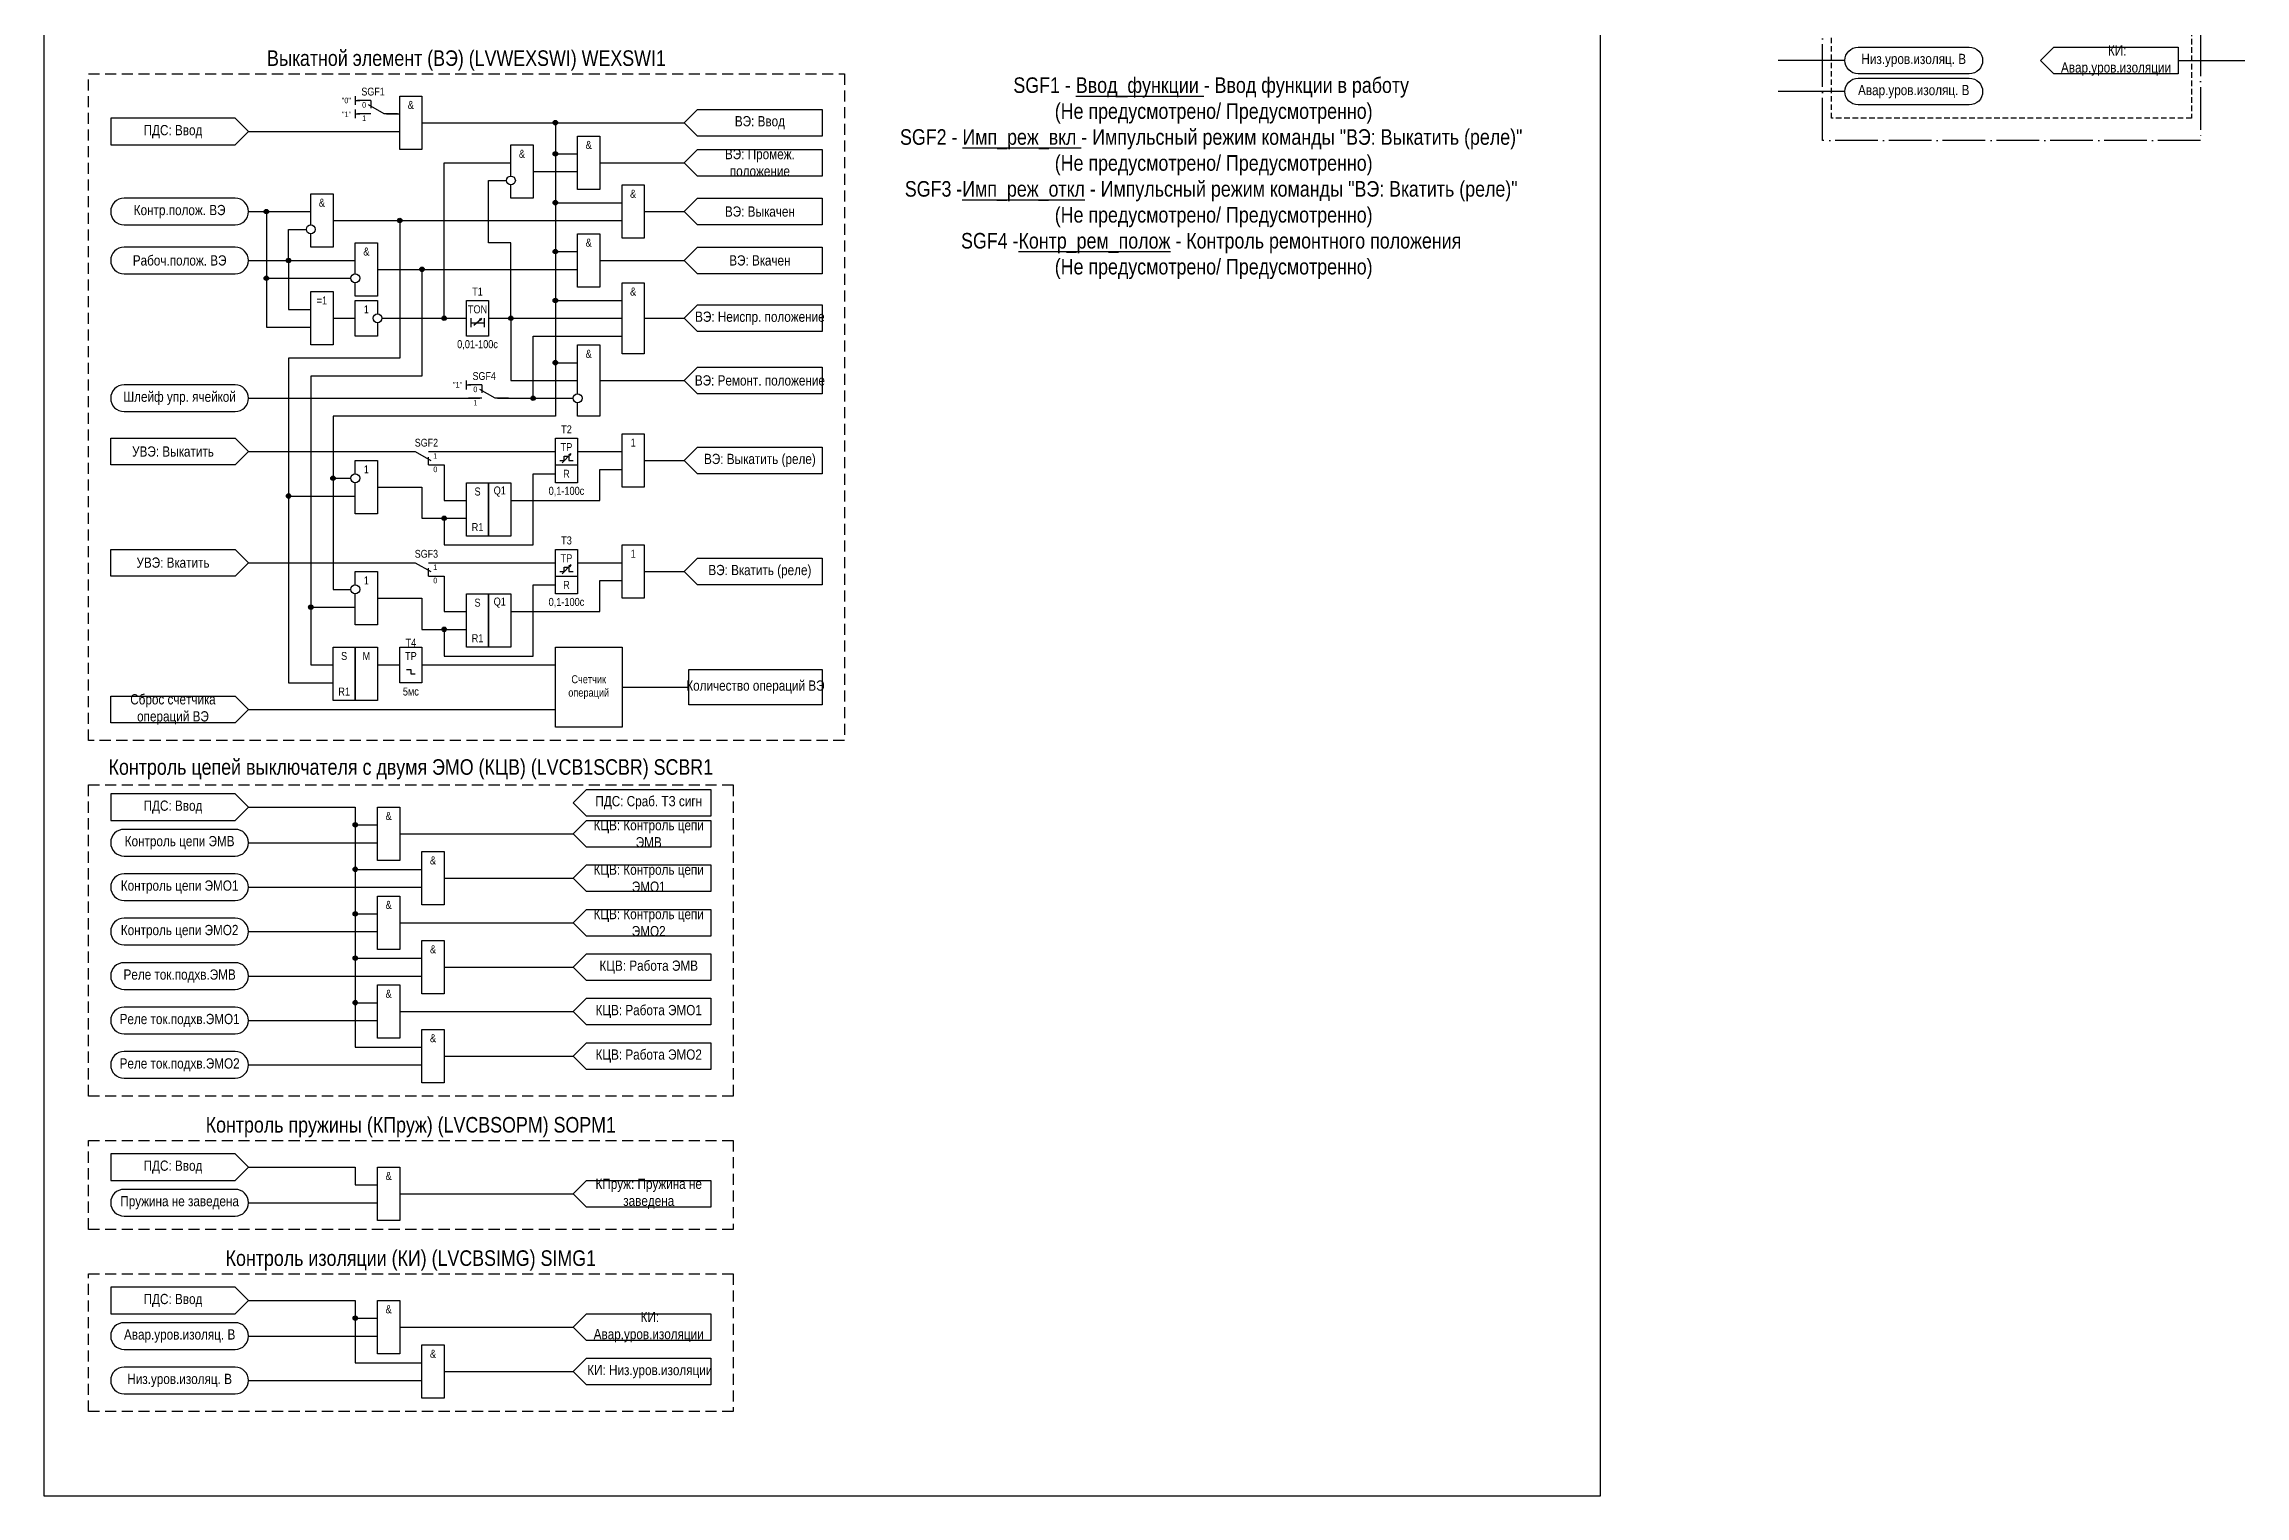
# Model space of a CAD drawing. Header units: millimetres. Extents: x -7300 to 495, y 0 to 1179.
# Drawn here: x 0 to 495, y 0 to 326.7 of the extents above; entities that cross this region are included whole.
import ezdxf
from ezdxf.enums import TextEntityAlignment as Align

# ---------------------------------------------------------------- set-up
doc = ezdxf.new("R2010")
doc.units = ezdxf.units.MM
doc.linetypes.add('ACAD_ISO04W100', pattern=[30, 24, -3, 0, -3])
doc.linetypes.add('штриховая2', pattern=[0.375, 0.25, -0.125])
doc.layers.add('TEXT', color=7, linetype='Continuous', lineweight=25)
doc.layers.add('Основная', color=7, linetype='Continuous')
doc.styles.add('2.5_Gost_RD', font='ARIALN.TTF', dxfattribs={"height": 2.5})
doc.styles.add('3.5_Gost_RD', font='ARIALN.TTF', dxfattribs={"height": 3.5})
doc.styles.add('Вывод', font='ARIALN.TTF', dxfattribs={"height": 2.5})
doc.styles.add('Компонент', font='ARIALN.TTF', dxfattribs={"height": 3.5})

# ---------------------------------------------------------------- blocks, each defined once
blk = doc.blocks.new('Точка')
at = {"ltscale": 100}
h = blk.add_hatch(color=256, dxfattribs=at)
h.dxf.hatch_style = 1
edge = h.paths.add_edge_path()
edge.add_arc((0, 0), 0.5, 0, 360)
blk.add_circle((0, 0), 0.5, dxfattribs=at)
blk = doc.blocks.new('*U958')
at = {"layer": 'Основная', "color": 0}
blk.add_line((0, 0), (7, 4), dxfattribs=at)
at = {"layer": 'Основная', "ltscale": 0.35}
blk.add_line((6, 6), (6, 2.5), dxfattribs=at)
blk = doc.blocks.new('*U985')
at = {"layer": 'Основная', "color": 0}
for p, q in [((-3, 6), (-9, 6)), ((-3, 0), (-9, 0)), ((9, 0), (3, 0))]:
    blk.add_line(p, q, dxfattribs=at)
at = {"layer": 'Основная', "ltscale": 0.25, "xscale": -1}
blk.add_blockref('*U958', (3, 0), dxfattribs=at)
at = {"layer": 'Основная'}
for tag, height, style, p in [('ОУ', 3.5, 'Компонент', (-2, 10)), ('В1', 2.5, 'Вывод', (-14, 6)), ('В2', 2.5, 'Вывод', (-6, 4)), ('В3', 2.5, 'Вывод', (-6, -2))]:
    blk.add_attdef(tag, text='', height=height, dxfattribs=dict(at, style=style)).set_placement(p, align=Align.MIDDLE_CENTER)
blk = doc.blocks.new('*U1050')
at = {"layer": 'Основная', "color": 0}
for p, q in [((-9, 0), (-3, 0)), ((3, 6), (9, 6)), ((3, 0), (9, 0))]:
    blk.add_line(p, q, dxfattribs=at)
at = {"layer": 'Основная', "ltscale": 0.25}
blk.add_blockref('*U958', (-3, 0), dxfattribs=at)
at = {"layer": 'Основная'}
for tag, height, style, p in [('В2', 2.5, 'Вывод', (6, 8)), ('В3', 2.5, 'Вывод', (6, 2)), ('В1', 2.5, 'Вывод', (14, 6)), ('ОУ', 3.5, 'Компонент', (2, -4))]:
    blk.add_attdef(tag, text='', height=height, dxfattribs=dict(at, style=style)).set_placement(p, align=Align.MIDDLE_CENTER)

msp = doc.modelspace()

# ---------------------------------------------------------------- linework, layer by layer
at = {"ltscale": 100}
for p, q in [((405, 323), (390, 323)), ((480, 323), (495, 323)), ((70, 315), (70, 313)), ((70, 314), (71, 314)), ((70, 312), (70, 310)), ((405, 316), (390, 316)), ((70, 311), (71, 311)), ((80, 311), (80, 311)), ((100, 265), (100, 265)), ((95, 249), (95, 251)), ((95, 250), (96, 250)), ((116.5, 232.5), (118.5, 234.5)), ((118.5, 234.5), (117.99, 234.25)), ((118.5, 234.5), (118.26, 234.02)), ((116.5, 207.5), (118.5, 209.5)), ((118.5, 209.5), (117.99, 209.25)), ((118.5, 209.5), (118.26, 209.02)), ((82.5, 185), (83.5, 185))]:
    msp.add_line(p, q, dxfattribs=at)
at = {"color": 7, "ltscale": 100}
for p, q in [((96.7, 263.46), (98.37, 264.95)), ((98.37, 264.95), (97.85, 264.73)), ((98.37, 264.95), (98.11, 264.48))]:
    msp.add_line(p, q, dxfattribs=at)
at = {"color": 3, "ltscale": 100}
msp.add_lwpolyline([(0, 680), (350, 680), (350, 0), (0, 0)], close=True, dxfattribs=at)
at = {"color": 251, "linetype": 'ACAD_ISO04W100', "lineweight": 30, "ltscale": 0.4, "true_color": 0x58595b}
msp.add_lwpolyline([(400, 680), (485, 680), (485, 305), (400, 305)], close=True, dxfattribs=at)
at = {"linetype": 'штриховая2', "ltscale": 5}
msp.add_lwpolyline([(402, 341), (483, 341), (483, 310), (402, 310)], close=True, dxfattribs=at)
at = {"ltscale": 100}
for points in [[(408, 320, -1), (408, 326), (433, 326, -1), (433, 320)], [(408, 313, -1), (408, 319), (433, 319, -1), (433, 313)], [(18, 286), (43, 286, 1), (43, 292), (18, 292, 1)], [(18, 275), (43, 275, 1), (43, 281), (18, 281, 1)], [(18, 244), (43, 244, 1), (43, 250), (18, 250, 1)], [(18, 144), (43, 144, 1), (43, 150), (18, 150, 1)], [(18, 134), (43, 134, 1), (43, 140), (18, 140, 1)], [(18, 124), (43, 124, 1), (43, 130), (18, 130, 1)], [(18, 114), (43, 114, 1), (43, 120), (18, 120, 1)], [(18, 104), (43, 104, 1), (43, 110), (18, 110, 1)], [(18, 94), (43, 94, 1), (43, 100), (18, 100, 1)], [(18, 63), (43, 63, 1), (43, 69), (18, 69, 1)], [(18, 33), (43, 33, 1), (43, 39), (18, 39, 1)], [(18, 23), (43, 23, 1), (43, 29), (18, 29, 1)]]:
    msp.add_lwpolyline(points, format="xyb", close=True, dxfattribs=at)
for points in [[(480, 320), (452, 320), (449, 323), (452, 326), (480, 326)], [(80, 315), (85, 315), (85, 303), (80, 303)], [(15, 310), (15, 304), (43, 304), (46, 307), (43, 310)], [(120, 306), (125, 306), (125, 294), (120, 294)], [(130, 295), (135, 295), (135, 283), (130, 283)], [(120, 284), (125, 284), (125, 272), (120, 272)], [(60, 271), (65, 271), (65, 259), (60, 259)], [(95, 269), (100, 269), (100, 261), (95, 261)], [(15, 238), (43, 238), (46, 235), (43, 232), (15, 232)], [(115, 238), (120, 238), (120, 228), (115, 228)], [(130, 239), (135, 239), (135, 227), (130, 227)], [(95, 228), (100, 228), (100, 216), (95, 216)], [(100, 228), (105, 228), (105, 216), (100, 216)], [(115, 232), (120, 232), (120, 228), (115, 228)], [(15, 213), (43, 213), (46, 210), (43, 207), (15, 207)], [(115, 213), (120, 213), (120, 203), (115, 203)], [(130, 214), (135, 214), (135, 202), (130, 202)], [(95, 203), (100, 203), (100, 191), (95, 191)], [(100, 203), (105, 203), (105, 191), (100, 191)], [(115, 207), (120, 207), (120, 203), (115, 203)], [(65, 191), (70, 191), (70, 179), (65, 179)], [(70, 191), (75, 191), (75, 179), (70, 179)], [(80, 191), (85, 191), (85, 183), (80, 183)], [(115, 191), (130, 191), (130, 173), (115, 173)], [(145, 186), (175, 186), (175, 178), (145, 178)], [(15, 180), (43, 180), (46, 177), (43, 174), (15, 174)], [(15, 158), (15, 152), (43, 152), (46, 155), (43, 158)], [(75, 155), (80, 155), (80, 143), (75, 143)], [(85, 145), (90, 145), (90, 133), (85, 133)], [(75, 135), (80, 135), (80, 123), (75, 123)], [(85, 125), (90, 125), (90, 113), (85, 113)], [(75, 115), (80, 115), (80, 103), (75, 103)], [(85, 105), (90, 105), (90, 93), (85, 93)], [(15, 77), (15, 71), (43, 71), (46, 74), (43, 77)], [(75, 74), (80, 74), (80, 62), (75, 62)], [(15, 47), (15, 41), (43, 41), (46, 44), (43, 47)], [(75, 44), (80, 44), (80, 32), (75, 32)], [(85, 34), (90, 34), (90, 22), (85, 22)]]:
    msp.add_lwpolyline(points, close=True, dxfattribs=at)
at = {"linetype": 'штриховая2', "ltscale": 10}
for points in [[(180, 170), (10, 170), (10, 320), (180, 320)], [(155, 90), (10, 90), (10, 160), (155, 160)], [(155, 60), (10, 60), (10, 80), (155, 80)], [(155, 19), (10, 19), (10, 50), (155, 50)]]:
    msp.add_lwpolyline(points, close=True, dxfattribs=at)
at = {"ltscale": 100}
for points in [[(144, 309), (147, 312), (175, 312), (175, 306), (147, 306), (144, 309)], [(46, 307), (80, 307)], [(85, 309), (115, 309), (115, 243), (65, 243), (65, 229), (69, 229)], [(85, 309), (115, 309), (115, 243), (65, 243), (65, 204), (69, 204)], [(77, 311), (80, 311)], [(85, 309), (144, 309)], [(85, 309), (115, 309), (115, 302), (120, 302)], [(85, 309), (115, 309), (115, 291), (130, 291)], [(85, 309), (115, 309), (115, 280), (120, 280)], [(85, 309), (115, 309), (115, 269), (130, 269)], [(85, 309), (115, 309), (115, 255), (120, 255)], [(105, 297), (105, 304), (110, 304), (110, 292), (105, 292), (105, 295)], [(144, 300), (147, 303), (175, 303), (175, 297), (147, 297), (144, 300)], [(76, 265), (90, 265), (90, 300), (105, 300)], [(110, 298), (120, 298)], [(125, 300), (144, 300)], [(60, 286), (60, 293), (65, 293), (65, 281), (60, 281), (60, 284)], [(100, 265), (105, 265), (105, 282), (100, 282), (100, 296), (104, 296)], [(46, 289), (60, 289)], [(46, 289), (50, 289), (50, 274), (69, 274)], [(46, 289), (50, 289), (50, 263), (60, 263)], [(135, 289), (144, 289)], [(144, 289), (147, 292), (175, 292), (175, 286), (147, 286), (144, 289)], [(46, 278), (55, 278), (55, 285), (59, 285)], [(65, 287), (80, 287), (80, 256), (55, 256), (55, 183), (65, 183)], [(65, 287), (80, 287), (80, 256), (55, 256), (55, 225), (70, 225), (70, 225)], [(65, 287), (130, 287)], [(46, 278), (70, 278)], [(46, 278), (55, 278), (55, 267), (60, 267)], [(70, 275), (70, 282), (75, 282), (75, 270), (70, 270), (70, 273)], [(125, 278), (144, 278)], [(144, 278), (147, 281), (175, 281), (175, 275), (147, 275), (144, 278)], [(75, 276), (85, 276), (85, 252), (60, 252), (60, 187), (65, 187)], [(75, 276), (85, 276), (85, 252), (60, 252), (60, 200), (70, 200)], [(75, 276), (120, 276)], [(130, 260), (130, 273), (135, 273), (135, 257), (130, 257), (130, 260)], [(75, 264), (75, 261), (70, 261), (70, 269), (75, 269), (75, 266)], [(144, 265), (147, 268), (175, 268), (175, 262), (147, 262), (144, 265)], [(65, 265), (70, 265)], [(76, 265), (95, 265)], [(96, 265), (96, 263)], [(96, 264), (99, 264)], [(99, 265), (99, 263)], [(100, 265), (130, 265)], [(100, 265), (105, 265), (105, 251), (120, 251)], [(135, 265), (144, 265)], [(102, 247), (110, 247), (110, 261), (130, 261)], [(120, 248), (120, 259), (125, 259), (125, 243), (120, 243), (120, 246)], [(144, 251), (147, 254), (175, 254), (175, 248), (147, 248), (144, 251)], [(125, 251), (144, 251)], [(46, 247), (98, 247)], [(102, 247), (119, 247)], [(46, 235), (83, 235)], [(70, 230), (70, 233), (75, 233), (75, 221), (70, 221), (70, 228)], [(87, 235), (115, 235)], [(116, 233), (117, 233), (117, 234), (118, 234), (118, 233), (119, 233)], [(120, 235), (130, 235)], [(135, 233), (144, 233)], [(144, 233), (147, 236), (175, 236), (175, 230), (147, 230), (144, 233)], [(75, 227), (85, 227), (85, 220), (90, 220), (90, 214), (110, 214), (110, 230), (115, 230)], [(87, 232), (90, 232), (90, 224), (95, 224)], [(105, 224), (125, 224), (125, 231), (130, 231)], [(75, 227), (85, 227), (85, 220), (95, 220)], [(46, 210), (83, 210)], [(70, 205), (70, 208), (75, 208), (75, 196), (70, 196), (70, 203)], [(87, 210), (115, 210)], [(116, 208), (117, 208), (117, 209), (118, 209), (118, 208), (119, 208)], [(120, 210), (130, 210)], [(135, 208), (144, 208)], [(144, 208), (147, 211), (175, 211), (175, 205), (147, 205), (144, 208)], [(75, 202), (85, 202), (85, 195), (90, 195), (90, 189), (110, 189), (110, 205), (115, 205)], [(87, 207), (90, 207), (90, 199), (95, 199)], [(105, 199), (125, 199), (125, 206), (130, 206)], [(75, 202), (85, 202), (85, 195), (95, 195)], [(75, 187), (80, 187)], [(81.5, 186), (82.5, 186)], [(82.5, 186), (82.5, 185)], [(85, 187), (115, 187)], [(130, 182), (145, 182)], [(46, 177), (115, 177)], [(119, 156), (122, 159), (150, 159), (150, 153), (122, 153), (119, 156)], [(46, 155), (70, 155), (70, 151), (75, 151)], [(46, 155), (70, 155), (70, 141), (85, 141)], [(46, 155), (70, 155), (70, 131), (75, 131)], [(46, 155), (70, 155), (70, 121), (85, 121)], [(46, 155), (70, 155), (70, 111), (75, 111)], [(46, 155), (70, 155), (70, 101), (85, 101)], [(80, 149), (119, 149)], [(150, 146), (122, 146), (119, 149), (122, 152), (150, 152), (150, 146), (122, 146), (119, 149), (122, 152), (150, 152)], [(46, 147), (75, 147)], [(90, 139), (119, 139)], [(150, 136), (122, 136), (119, 139), (122, 142), (150, 142), (150, 136), (122, 136), (119, 139), (122, 142), (150, 142)], [(46, 137), (85, 137)], [(80, 129), (119, 129)], [(150, 126), (122, 126), (119, 129), (122, 132), (150, 132), (150, 126), (122, 126), (119, 129), (122, 132), (150, 132)], [(46, 127), (75, 127)], [(90, 119), (119, 119)], [(150, 116), (122, 116), (119, 119), (122, 122), (150, 122), (150, 116), (122, 116), (119, 119), (122, 122), (150, 122)], [(46, 117), (85, 117)], [(80, 109), (119, 109)], [(150, 106), (122, 106), (119, 109), (122, 112), (150, 112), (150, 106), (122, 106), (119, 109), (122, 112), (150, 112)], [(46, 107), (75, 107)], [(90, 99), (119, 99)], [(150, 96), (122, 96), (119, 99), (122, 102), (150, 102), (150, 96), (122, 96), (119, 99), (122, 102), (150, 102)], [(46, 97), (85, 97)], [(46, 74), (70, 74), (70, 70), (75, 70)], [(119, 68), (122, 71), (150, 71), (150, 65), (122, 65), (119, 68)], [(46, 66), (75, 66)], [(80, 68), (119, 68)], [(46, 44), (70, 44), (70, 40), (75, 40)], [(46, 44), (70, 44), (70, 30), (85, 30)], [(119, 38), (122, 41), (150, 41), (150, 35), (122, 35), (119, 38)], [(46, 36), (75, 36)], [(80, 38), (119, 38)], [(119, 28), (122, 31), (150, 31), (150, 25), (122, 25), (119, 28)], [(46, 26), (85, 26)], [(90, 28), (119, 28)]]:
    msp.add_lwpolyline(points, dxfattribs=at)
for centre in [(105, 296), (60, 285), (70, 274), (70, 229), (70, 204)]:
    msp.add_circle(centre, 1, dxfattribs=at)
for centre in [(75, 265), (120, 247)]:
    msp.add_circle(centre, 1)

# ---------------------------------------------------------------- block references
for p in [(115, 309), (115, 302), (80, 287), (115, 291), (115, 280), (85, 276), (115, 269), (90, 220), (90, 195), (70, 151), (70, 141), (70, 131), (70, 121), (70, 111), (70, 40)]:
    msp.add_blockref('Точка', p, dxfattribs=at)
at = {"color": 2, "ltscale": 100}
for p in [(50, 289), (55, 278), (50, 274), (90, 265), (105, 265), (115, 255), (110, 247), (65, 229), (55, 225), (60, 200)]:
    msp.add_blockref('Точка', p, dxfattribs=at)
at = {"layer": 'Основная', "ltscale": 0.25, "xscale": 0.5, "yscale": 0.5, "zscale": 0.5}
for p, values in [((75, 311), {'ОУ': 'SGF1', 'В1': '"0"', 'В2': '0', 'В3': '1'}), ((100, 247), {'ОУ': 'SGF4', 'В1': '"1"', 'В2': '0', 'В3': '1'})]:
    msp.add_blockref('*U985', p, dxfattribs=at).add_auto_attribs(values)
at = {"layer": 'Основная', "ltscale": 0.25}
ref = msp.add_blockref('*U1050', (85, 235), dxfattribs=dict(at, xscale=-0.5, yscale=0.5, zscale=0.5, rotation=180))
ref.add_attrib('ОУ', 'SGF2', dxfattribs={"height": 1.75, "style": 'Компонент'}).set_placement((86, 237), align=Align.MIDDLE_CENTER)
ref.add_attrib('В2', '0', dxfattribs={"height": 1.25, "style": 'Вывод'}).set_placement((88, 231), align=Align.MIDDLE_CENTER)
ref.add_attrib('В3', '1', dxfattribs={"height": 1.25, "style": 'Вывод'}).set_placement((88, 234), align=Align.MIDDLE_CENTER)
ref = msp.add_blockref('*U1050', (85, 210), dxfattribs=dict(at, xscale=-0.5, yscale=0.5, zscale=0.5, rotation=180))
ref.add_attrib('ОУ', 'SGF3', dxfattribs={"height": 1.75, "style": 'Компонент'}).set_placement((86, 212), align=Align.MIDDLE_CENTER)
ref.add_attrib('В2', '0', dxfattribs={"height": 1.25, "style": 'Вывод'}).set_placement((88, 206), align=Align.MIDDLE_CENTER)
ref.add_attrib('В3', '1', dxfattribs={"height": 1.25, "style": 'Вывод'}).set_placement((88, 209), align=Align.MIDDLE_CENTER)

# ---------------------------------------------------------------- texts
at = {"color": 30, "ltscale": 100, "char_height": 3.5, "attachment_point": 5, "style": '3.5_Gost_RD'}
for s, insert, width in [('Выкатной элемент (ВЭ) (LVWEXSWI) {\\C6;WEXSWI1}', (95, 323), 170), ('SGF1 - {\\LВвод_функции} - Ввод функции в работу \\P^I(Не предусмотрено/ Предусмотренно)\\PSGF2 - {\\LИмп_реж_вкл} - Импульсный режим команды "ВЭ: Выкатить (реле)" \\P^I(Не предусмотрено/ Предусмотренно)\\PSGF3 -{\\LИмп_реж_откл} - Импульсный режим команды "ВЭ: Вкатить (реле)" \\P^I(Не предусмотрено/ Предусмотренно)\\PSGF4 -{\\LКонтр_рем_полож} - Контроль ремонтного положения \\P^I(Не предусмотрено/ Предусмотренно)', (262.5, 296.5), 155), ('Контроль цепей выключателя с двумя ЭМО (КЦВ) (LVCB1SCBR) {\\C6;SCBR1}', (82.5, 163.5), 145), ('Контроль пружины (КПруж) (LVCBSOPM) {\\C6;SOPM1}', (82.5, 83), 145), ('Контроль изоляции (КИ) (LVCBSIMG) {\\C6;SIMG1}', (82.5, 53), 145)]:
    msp.add_mtext(s, dxfattribs=dict(at, insert=insert, width=width))
at = {"ltscale": 100, "attachment_point": 5, "style": '2.5_Gost_RD'}
for s, insert, char_height, width in [('{\\W0.8;\\T0.8; }КИ: Авар.уров.изоляции', (466, 323), 2.3, 28), ('&', (82.5, 313), 1.8, 5), ('ВЭ: Ввод', (161, 309), 2.3, 28), ('&', (107.5, 302), 1.8, 5), ('&', (122.5, 304), 1.8, 5), ('ВЭ: Промеж. положение', (161, 300), 2.3, 28), ('&', (132.5, 293), 1.8, 5), ('Контр.полож. ВЭ', (30.5, 289), 2.3, 31), ('&', (62.5, 291), 1.8, 5), ('ВЭ: Выкачен', (161, 289), 2.3, 28), ('&', (122.5, 282), 1.8, 5), ('\\pt18.4;Рабоч.полож. ВЭ', (30.5, 278), 2.3, 31), ('&', (72.5, 280), 1.8, 5), ('ВЭ: Вкачен', (161, 278), 2.3, 28), ('=1', (62.5, 269), 1.8, 5), ('1', (72.5, 267), 1.8, 5), ('TON', (97.5, 267), 1.8, 5), ('T1', (97.5, 271), 1.8, 5), ('&', (132.5, 271), 1.8, 5), ('ВЭ: Неиспр. положение', (161, 265), 2.3, 28), ('0,01-100с', (97.5, 259), 1.8, 5), ('&', (122.5, 257), 1.8, 5), ('Шлейф упр. ячейкой', (30.5, 247), 2.3, 31), ('ВЭ: Ремонт. положение', (161, 251), 2.3, 28), ('T2', (117.5, 240), 1.8, 5), ('1', (132.5, 237), 1.8, 5), ('УВЭ: Выкатить', (29, 235), 2.3, 28), ('TP', (117.5, 236), 1.8, 5), ('ВЭ: Выкатить (реле)', (161, 233), 2.3, 28), ('1', (72.5, 231), 1.8, 5), ('R', (117.5, 230), 1.8, 5), ('S', (97.5, 226), 1.8, 5), ('Q1', (102.5, 226), 1.8, 5), ('0,1-100с', (117.5, 226), 1.8, 5), ('R1', (97.5, 218), 1.8, 5), ('T3', (117.5, 215), 1.8, 5), ('1', (132.5, 212), 1.8, 5), ('УВЭ: Вкатить', (29, 210), 2.3, 28), ('TP', (117.5, 211), 1.8, 5), ('ВЭ: Вкатить (реле)', (161, 208), 2.3, 28), ('1', (72.5, 206), 1.8, 5), ('R', (117.5, 205), 1.8, 5), ('S', (97.5, 201), 1.8, 5), ('Q1', (102.5, 201), 1.8, 5), ('0,1-100с', (117.5, 201), 1.8, 5), ('R1', (97.5, 193), 1.8, 5), ('S', (67.5, 189), 1.8, 5), ('М', (72.5, 189), 1.8, 5), ('TP', (82.5, 189), 1.8, 5), ('T4', (82.5, 192), 1.8, 5), ('Счетчик^Jопераций', (122.5, 182), 1.8, 15), ('Количество операций ВЭ', (160, 182), 2.3, 30), ('Сброс счетчика операций ВЭ', (29, 177), 2.3, 28), ('R1', (67.5, 181), 1.8, 5), ('5мс', (82.5, 181), 1.8, 5), ('&', (77.5, 153), 1.8, 5), ('ПДС: Сраб. ТЗ сигн', (136, 156), 2.3, 28), ('КЦВ: Контроль цепи ЭМВ', (136, 149), 2.3, 28), ('&', (87.5, 143), 1.8, 5), ('КЦВ: Контроль цепи ЭМО1', (136, 139), 2.3, 28), ('&', (77.5, 133), 1.8, 5), ('КЦВ: Контроль цепи ЭМО2', (136, 129), 2.3, 28), ('&', (87.5, 123), 1.8, 5), ('КЦВ: Работа ЭМВ', (136, 119), 2.3, 28), ('&', (77.5, 113), 1.8, 5), ('КЦВ: Работа ЭМО1', (136, 109), 2.3, 28), ('&', (87.5, 103), 1.8, 5), ('КЦВ: Работа ЭМО2', (136, 99), 2.3, 28), ('&', (77.5, 72), 1.8, 5), ('КПруж: Пружина не заведена', (136, 68), 2.3, 28), ('&', (77.5, 42), 1.8, 5), ('{\\W0.8;\\T0.8; }КИ: Авар.уров.изоляции', (136, 38), 2.3, 28), ('&', (87.5, 32), 1.8, 5), ('{\\W0.8;\\T0.8; }КИ: Низ.уров.изоляции', (136, 28), 2.3, 28)]:
    msp.add_mtext(s, dxfattribs=dict(at, insert=insert, char_height=char_height, width=width))
at = {"ltscale": 100, "insert": (67, 311.5), "char_height": 1.25, "attachment_point": 1, "style": '3.5_Gost_RD'}
msp.add_mtext_dynamic_manual_height_columns('"1"', width=2, gutter_width=17.5, heights=[0], dxfattribs=at)
at = {"layer": 'TEXT', "ltscale": 100, "char_height": 2.3, "attachment_point": 5, "style": '2.5_Gost_RD'}
for s, insert, width in [('Низ.уров.изоляц. В', (420.5, 323), 31), ('Авар.уров.изоляц. В', (420.5, 316), 31), ('ПДС: Ввод', (29, 307), 28), ('ПДС: Ввод', (29, 155), 28), ('ПДС: Ввод', (29, 74), 28), ('ПДС: Ввод', (29, 44), 28)]:
    msp.add_mtext(s, dxfattribs=dict(at, insert=insert, width=width))
at = {"layer": 'TEXT', "color": 0, "ltscale": 100, "char_height": 2.3, "width": 31, "attachment_point": 5, "style": '2.5_Gost_RD'}
for s, insert in [('{\\C256;Контроль цепи ЭМВ}', (30.5, 147)), ('{\\C256;Контроль цепи ЭМО1}', (30.5, 137)), ('{\\C256;Контроль цепи ЭМО2}', (30.5, 127)), ('{\\C256;Реле ток.подхв.ЭМВ}', (30.5, 117)), ('{\\C256;Реле ток.подхв.ЭМО1}', (30.5, 107)), ('{\\C256;Реле ток.подхв.ЭМО2}', (30.5, 97)), ('{\\C256;Пружина не заведена}', (30.5, 66)), ('{\\C256;Авар.уров.изоляц. В}', (30.5, 36)), ('{\\C256;Низ.уров.изоляц. В}', (30.5, 26))]:
    msp.add_mtext(s, dxfattribs=dict(at, insert=insert))

doc.saveas('drawing.dxf')
